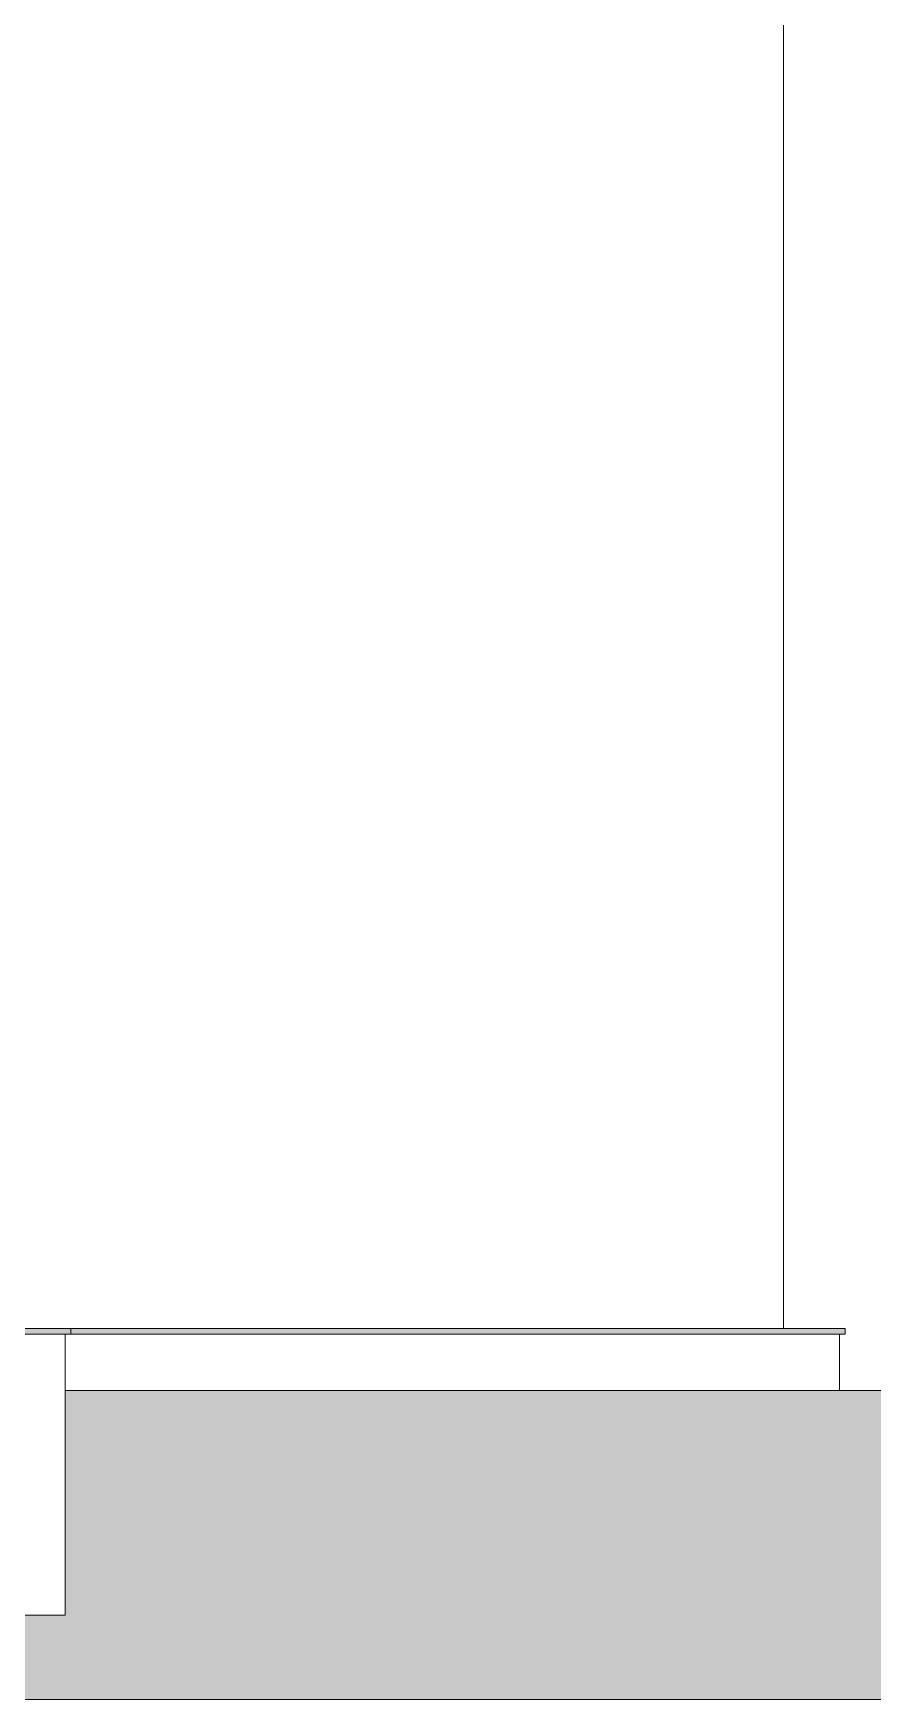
# Model space of a CAD drawing. Header units: millimetres. Extents: x 71293 to 106933, y -21112 to 4088.
# Drawn here: x 91969 to 94956, y -7599 to -1672 of the extents above; entities that cross this region are included whole.
import ezdxf

# ---------------------------------------------------------------- set-up
doc = ezdxf.new("R2010")
doc.units = ezdxf.units.MM
doc.header["$MEASUREMENT"] = 0
doc.linetypes.add('Wipeout_Contour', pattern=[1000, 0, -1000])
doc.layers.add('A - Fasadat', color=7, linetype='Continuous')
doc.layers.add('A - Fasadat_Pen_No__1', color=7, linetype='Continuous', lineweight=5)
doc.layers.add('A - Fasadat_Pen_No__7', color=7, linetype='Continuous', lineweight=5)
doc.layers.add('A - Fasadat_Pen_No__81', color=7, linetype='Continuous', lineweight=5, true_color=0x6a6a6a)

msp = doc.modelspace()

# ---------------------------------------------------------------- hatches: boundary and pattern name
at = {"layer": 'A - Fasadat_Pen_No__81', "linetype": 'Continuous', "lineweight": 0, "true_color": 0x8f8f8f}
msp.add_hatch(color=252, dxfattribs=at).paths.add_polyline_path([(92101.7, -6278.6), (91861.7, -6278.6), (91861.7, -6298.6), (92081.7, -6298.6), (92101.7, -6298.6)])
at = {"layer": 'A - Fasadat_Pen_No__81', "linetype": 'Continuous', "lineweight": 0, "true_color": 0xd9d9d9}
msp.add_hatch(color=254, dxfattribs=at).paths.add_polyline_path([(94858.1, -6298.6), (94858.1, -6278.6), (92101.7, -6278.6), (92101.7, -6298.6), (94838.1, -6298.6)])

# ---------------------------------------------------------------- linework, layer by layer
at = {"layer": 'A - Fasadat_Pen_No__1', "color": 7, "linetype": 'Continuous', "lineweight": 5, "flags": 128}
for points in [[(92101.7, -6278.6), (91861.7, -6278.6), (91861.7, -6298.6), (92081.7, -6298.6), (92101.7, -6298.6)], [(94858.1, -6298.6), (94858.1, -6278.6), (92101.7, -6278.6), (92101.7, -6298.6), (94838.1, -6298.6)]]:
    msp.add_lwpolyline(points, close=True, dxfattribs=at)
at = {"layer": 'A - Fasadat_Pen_No__7', "color": 7, "linetype": 'Continuous', "lineweight": 5}
for p, q in [((92081.7, -7298.6), (78175.1, -7298.6)), ((95838.1, -7598.6), (78175.1, -7598.6))]:
    msp.add_line(p, q, dxfattribs=at)

# ---------------------------------------------------------------- next in the draw order: wipeouts: each hides what was drawn before it
at = {"color": 254, "linetype": 'Wipeout_Contour', "lineweight": 0, "ltscale": 374715.288784}
msp.add_wipeout([(94838.1, -6298.6), (92081.7, -6298.6), (92081.7, -6498.6), (94838.1, -6498.6)], dxfattribs=at).dxf.layer = 'A - Fasadat'

# ---------------------------------------------------------------- next in the draw order: hatches: boundary and pattern name
at = {"layer": 'A - Fasadat_Pen_No__81', "linetype": 'Continuous', "lineweight": 0, "true_color": 0xb4b4b4}
msp.add_hatch(color=253, dxfattribs=at).paths.add_polyline_path([(78175.1, -7298.6), (78175.1, -7598.6), (95838.1, -7598.6), (95838.1, -6498.6), (92081.7, -6498.6), (92081.7, -7298.6), (78719.1, -7298.6), (78675.1, -7298.6)])

# ---------------------------------------------------------------- next in the draw order: linework, layer by layer
at = {"layer": 'A - Fasadat_Pen_No__7', "color": 7, "linetype": 'Continuous', "lineweight": 5}
for p, q in [((94638.1, -6278.6), (94638.1, -1398.6)), ((92081.7, -6298.6), (91881.7, -6298.6)), ((92081.7, -6298.6), (94838.1, -6298.6)), ((92081.7, -6298.6), (92081.7, -7298.6)), ((94838.1, -6498.6), (94838.1, -6298.6)), ((95838.1, -6498.6), (92081.7, -6498.6))]:
    msp.add_line(p, q, dxfattribs=at)
for points in [[(91881.7, -6298.6), (91861.7, -6298.6), (91861.7, -6278.6), (94858.1, -6278.6), (94858.1, -6298.6), (94838.1, -6298.6)], [(92101.7, -6298.6), (92101.7, -6278.6)]]:
    msp.add_lwpolyline(points, dxfattribs=at)

doc.saveas('drawing.dxf')
